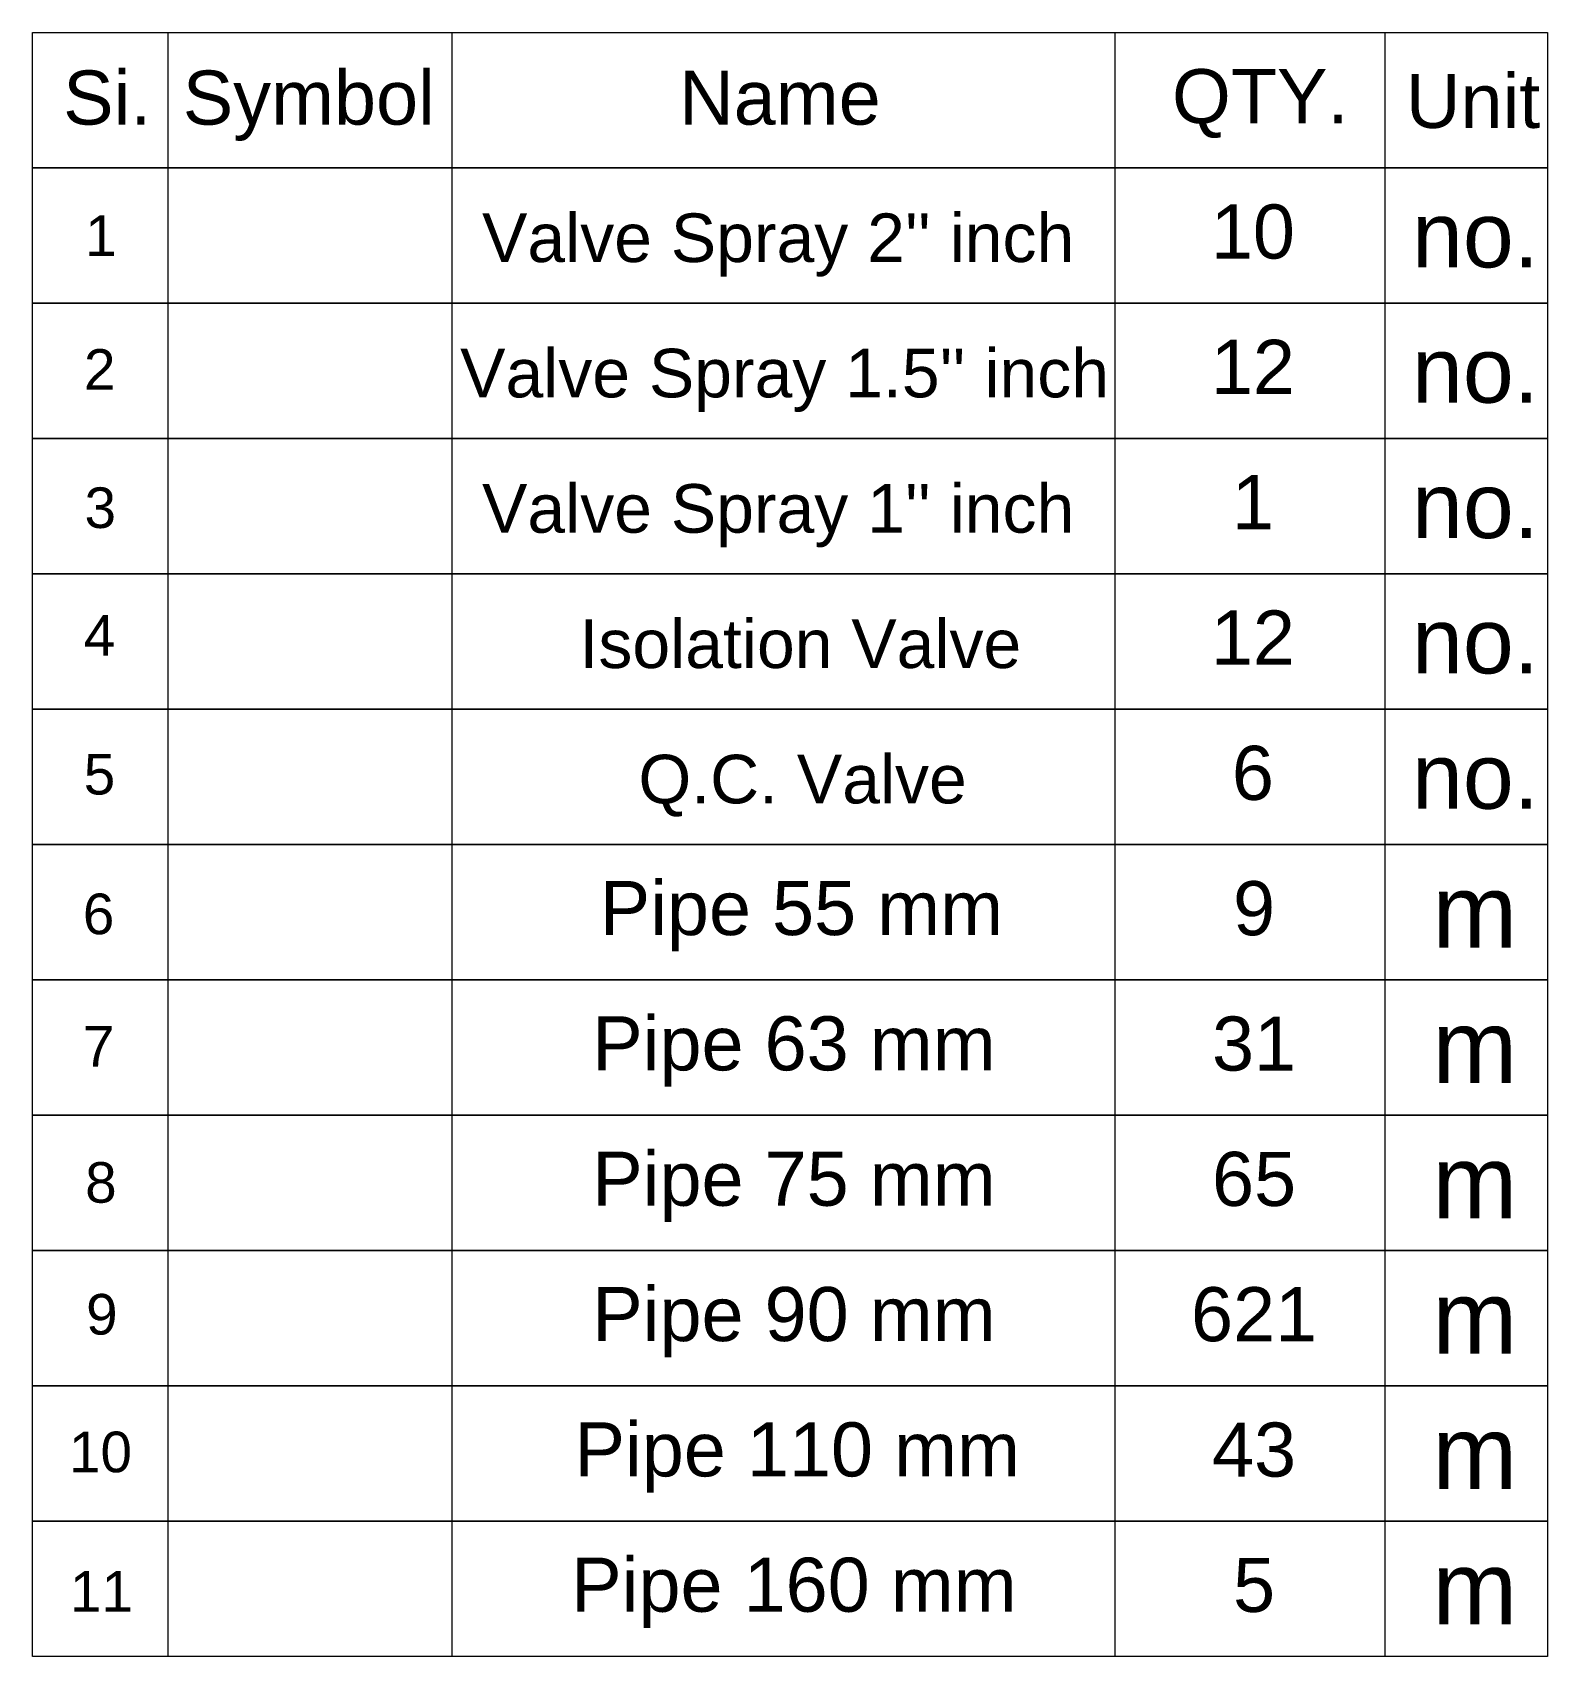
# Model space of a CAD drawing. Extents: x 671027 to 671621, y 802418 to 802669.
# Drawn here: x 671564.6 to 671620.6, y 802562.7 to 802622.7 of the extents above; entities that cross this region are included whole.
import ezdxf
from ezdxf.enums import TextEntityAlignment as Align

# ---------------------------------------------------------------- set-up
doc = ezdxf.new("R2010")
doc.units = 0
doc.layers.add('Legend', color=7, linetype='Continuous', lineweight=15)
doc.styles.get("Standard").update_dxf_attribs({"font": 'arial.ttf'})

msp = doc.modelspace()

# ---------------------------------------------------------------- linework, layer by layer
at = {"layer": 'Legend', "linetype": 'ByBlock'}
for points in [[(671564.613, 802622.728), (671620.594, 802622.728), (671620.594, 802617.725), (671564.613, 802617.725)], [(671564.613, 802617.725), (671620.594, 802617.725), (671620.594, 802612.722), (671564.613, 802612.722)], [(671564.613, 802612.722), (671620.594, 802612.722), (671620.594, 802607.718), (671564.613, 802607.718)], [(671564.613, 802607.718), (671620.594, 802607.718), (671620.594, 802602.715), (671564.613, 802602.715)], [(671564.613, 802602.715), (671620.594, 802602.715), (671620.594, 802597.712), (671564.613, 802597.712)], [(671564.613, 802597.712), (671620.594, 802597.712), (671620.594, 802592.709), (671564.613, 802592.709)], [(671564.613, 802592.709), (671620.594, 802592.709), (671620.594, 802587.706), (671564.613, 802587.706)], [(671564.613, 802587.706), (671620.594, 802587.706), (671620.594, 802582.702), (671564.613, 802582.702)], [(671564.613, 802582.702), (671620.594, 802582.702), (671620.594, 802577.699), (671564.613, 802577.699)], [(671564.613, 802577.699), (671620.594, 802577.699), (671620.594, 802572.696), (671564.613, 802572.696)], [(671564.613, 802572.696), (671620.594, 802572.696), (671620.594, 802567.693), (671564.613, 802567.693)], [(671564.613, 802567.693), (671620.594, 802567.693), (671620.594, 802562.689), (671564.613, 802562.689)]]:
    msp.add_lwpolyline(points, close=True, dxfattribs=at)
for points in [[(671569.61, 802622.728), (671569.61, 802562.689)], [(671604.609, 802622.728), (671604.609, 802562.689)], [(671614.583, 802622.728), (671614.583, 802562.689)]]:
    msp.add_lwpolyline(points, dxfattribs=at)
at = {"layer": 'Legend'}
msp.add_lwpolyline([(671580.104, 802622.728), (671580.104, 802562.689)], dxfattribs=at)

# ---------------------------------------------------------------- texts
for s, p in [('1', (671567.139, 802615.218)), ('2', (671567.097, 802610.272)), ('3', (671567.118, 802605.16)), ('4', (671567.088, 802600.437)), ('5', (671567.088, 802595.307)), ('6', (671567.055, 802590.143)), ('7', (671567.055, 802585.246)), ('8', (671567.141, 802580.216)), ('9', (671567.175, 802575.342)), ('10', (671567.125, 802570.252)), ('11', (671567.159, 802565.101))]:
    msp.add_text(s, height=1.5, dxfattribs=at).set_placement(p, align=Align.MIDDLE_CENTER)
at = {"layer": 'Legend', "linetype": 'ByBlock', "attachment_point": 1}
for s, width, gutter_width, insert, char_height in [('Si.', 3.05881, 1, (671565.745, 802621.323), 2), ('Symbol', 8.95784, 1, (671570.166, 802621.321), 2), ('Name', 8.95784, 1, (671588.505, 802621.321), 2), ('QTY.', 6.85951, 1, (671606.719, 802621.373), 2), ('Unit', 5.37359, 1, (671615.36, 802621.199), 2), ('\\pxqc;10', 6.85951, 1, (671606.278, 802616.37), 2), ("Valve Spray 2'' inch", 23.52323, 0.898, (671581.226, 802616.038), 1.79645), ('\\pxqc;no.', 6.50205, 1.21, (671614.685, 802616.464), 2.42), ("Valve Spray 1.5'' inch", 24.88978, 0.898, (671580.416, 802611.035), 1.79645), ('\\pxqc;12', 6.85951, 1, (671606.278, 802611.366), 2), ('\\pxqc;no.', 6.50205, 1.21, (671614.685, 802611.461), 2.42), ('\\pxqc;1', 6.85951, 1, (671606.278, 802606.363), 2), ("Valve Spray 1'' inch", 23.52323, 0.898, (671581.226, 802606.032), 1.79645), ('\\pxqc;no.', 6.50205, 1.21, (671614.685, 802606.457), 2.42), ('\\pxqc;12', 6.85951, 1, (671606.278, 802601.36), 2), ('\\pxqc;Isolation Valve', 23.52323, 0.898, (671581.226, 802601.029), 1.79645), ('\\pxqc;no.', 6.50205, 1.21, (671614.685, 802601.454), 2.42), ('\\pxi-3,l4,qc,t4;Q.C.^IValve', 23.52323, 0.898, (671580.409, 802596.025), 1.79645), ('\\pxqc;6', 6.85951, 1, (671606.278, 802596.357), 2), ('\\pxqc;no.', 6.50205, 1.21, (671614.685, 802596.451), 2.42), ('Pipe 55 mm', 16.21518, 1, (671585.572, 802591.36), 2), ('\\pxqc;9', 2.69018, 1, (671608.406, 802591.353), 2), ('m', 4.45019, 1.35, (671616.334, 802591.596), 2.7), ('\\pxqc;Pipe 63 mm', 16.21518, 1, (671584.642, 802586.357), 2), ('\\pxqc;31', 2.69018, 1, (671608.406, 802586.35), 2), ('m', 4.45019, 1.35, (671616.334, 802586.593), 2.7), ('\\pxqc;Pipe 75 mm', 16.21518, 1, (671584.642, 802581.353), 2), ('\\pxqc;65', 2.69018, 1, (671608.406, 802581.347), 2), ('m', 4.45019, 1.35, (671616.334, 802581.59), 2.7), ('\\pxqc;Pipe 90 mm', 16.21518, 1, (671584.642, 802576.35), 2), ('\\pxqc;621', 2.69018, 1, (671608.406, 802576.344), 2), ('m', 4.45019, 1.35, (671616.334, 802576.586), 2.7), ('Pipe 110 mm', 16.21518, 1, (671584.642, 802571.347), 2), ('\\pxqc;43', 2.69018, 1, (671608.406, 802571.34), 2), ('m', 4.45019, 1.35, (671616.334, 802571.583), 2.7), ('\\pxqc;Pipe 160 mm', 16.21518, 1, (671584.642, 802566.344), 2), ('\\pxqc;5', 2.69018, 1, (671608.406, 802566.337), 2), ('m', 4.45019, 1.35, (671616.334, 802566.58), 2.7)]:
    msp.add_mtext_dynamic_manual_height_columns(s, width=width, gutter_width=gutter_width, heights=[0], dxfattribs=dict(at, insert=insert, char_height=char_height))

doc.saveas('drawing.dxf')
